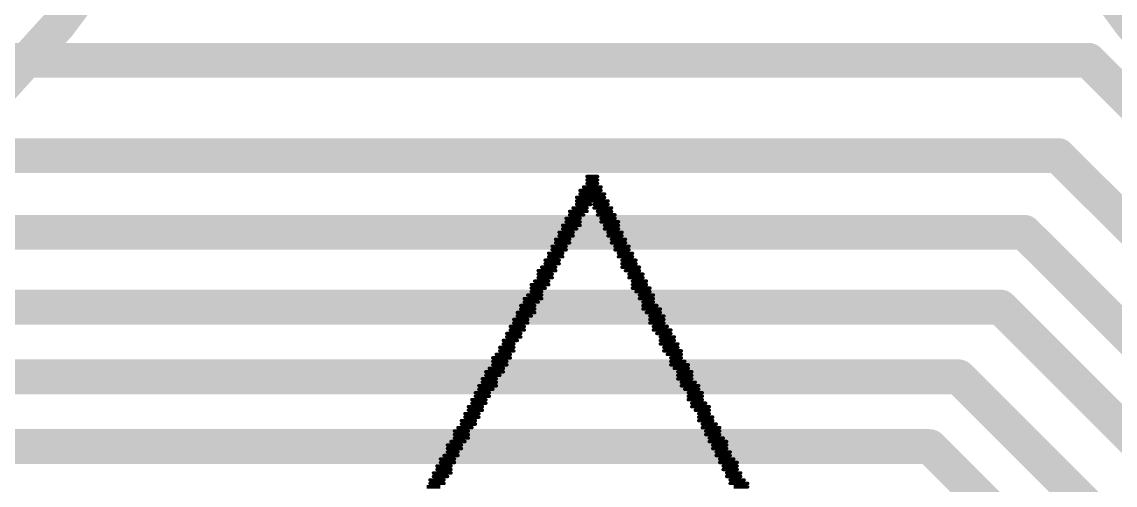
# Model space of a CAD drawing. Header units: millimetres. Extents: x 0.99 to 9.85, y 0.8 to 4.18.
# Drawn here: x 5.1271 to 5.4403, y 2.5605 to 2.6934 of the extents above; entities that cross this region are included whole.
import ezdxf

# ---------------------------------------------------------------- set-up
doc = ezdxf.new("R2010")
doc.units = ezdxf.units.MM
doc.header["$MEASUREMENT"] = 0
doc.layers.add('TopLayer', color=1, linetype='Continuous')
doc.layers.add('TopOverlay', color=2, linetype='Continuous')

# ---------------------------------------------------------------- blocks, each defined once
blk = doc.blocks.new('ICO1_95')
at = {"layer": 'TopOverlay', "const_width": 0.001}
for points in [[(0.007, 0.187), (0.01, 0.187)], [(0.007, 0.186), (0.01, 0.186)], [(0.007, 0.185), (0.01, 0.185)], [(0.005, 0.183), (0.011, 0.183)], [(0.005, 0.182), (0.012, 0.182)], [(0.006, 0.184), (0.011, 0.184)], [(0.004, 0.181), (0.012, 0.181)], [(0.004, 0.18), (0.013, 0.18)], [(0.004, 0.179), (0.008, 0.179)], [(0.009, 0.179), (0.013, 0.179)], [(0.001, 0.175), (0.005, 0.175)], [(0.002, 0.177), (0.007, 0.177)], [(0.002, 0.176), (0.006, 0.176)], [(0.003, 0.178), (0.007, 0.178)], [(0.009, 0.178), (0.014, 0.178)], [(0.01, 0.177), (0.014, 0.177)], [(0.01, 0.176), (0.015, 0.176)], [(0.011, 0.175), (0.015, 0.175)], [(0, 0.173), (0.005, 0.173)], [(0, 0.172), (0.004, 0.172)], [(0.001, 0.174), (0.005, 0.174)], [(0.011, 0.174), (0.016, 0.174)], [(0.012, 0.173), (0.016, 0.173)], [(0.012, 0.172), (0.016, 0.172)], [(-0.002, 0.169), (0.002, 0.169)], [(-0.001, 0.171), (0.003, 0.171)], [(-0.001, 0.17), (0.003, 0.17)], [(0.013, 0.171), (0.017, 0.171)], [(0.013, 0.17), (0.017, 0.17)], [(0.014, 0.169), (0.018, 0.169)], [(-0.003, 0.167), (0.001, 0.167)], [(-0.003, 0.166), (0.001, 0.166)], [(-0.002, 0.168), (0.002, 0.168)], [(0.014, 0.168), (0.018, 0.168)], [(0.015, 0.167), (0.019, 0.167)], [(0.015, 0.166), (0.019, 0.166)], [(-0.005, 0.163), (-0.001, 0.163)], [(-0.004, 0.165), (0, 0.165)], [(-0.004, 0.164), (0, 0.164)], [(0.016, 0.165), (0.02, 0.165)], [(0.016, 0.164), (0.02, 0.164)], [(0.017, 0.163), (0.021, 0.163)], [(-0.007, 0.16), (-0.002, 0.16)], [(-0.006, 0.161), (-0.002, 0.161)], [(-0.005, 0.162), (-0.001, 0.162)], [(0.017, 0.162), (0.021, 0.162)], [(0.017, 0.161), (0.022, 0.161)], [(0.018, 0.16), (0.022, 0.16)], [(-0.008, 0.157), (-0.004, 0.157)], [(-0.007, 0.159), (-0.003, 0.159)], [(-0.007, 0.158), (-0.003, 0.158)], [(0.019, 0.159), (0.023, 0.159)], [(0.019, 0.158), (0.023, 0.158)], [(0.02, 0.157), (0.024, 0.157)], [(-0.01, 0.153), (-0.006, 0.153)], [(-0.009, 0.156), (-0.004, 0.156)], [(-0.009, 0.155), (-0.005, 0.155)], [(-0.009, 0.154), (-0.006, 0.154)], [(0.02, 0.156), (0.024, 0.156)], [(0.02, 0.155), (0.025, 0.155)], [(0.021, 0.154), (0.025, 0.154)], [(0.022, 0.153), (0.026, 0.153)], [(-0.012, 0.15), (-0.008, 0.15)], [(-0.011, 0.152), (-0.006, 0.152)], [(-0.011, 0.151), (-0.007, 0.151)], [(0.022, 0.152), (0.026, 0.152)], [(0.023, 0.151), (0.026, 0.151)], [(0.023, 0.15), (0.027, 0.15)], [(-0.013, 0.148), (-0.008, 0.148)], [(-0.013, 0.147), (-0.009, 0.147)], [(-0.012, 0.149), (-0.008, 0.149)], [(0.023, 0.149), (0.028, 0.149)], [(0.024, 0.148), (0.028, 0.148)], [(0.025, 0.147), (0.029, 0.147)], [(-0.015, 0.144), (-0.011, 0.144)], [(-0.014, 0.146), (-0.01, 0.146)], [(-0.014, 0.145), (-0.01, 0.145)], [(0.025, 0.146), (0.029, 0.146)], [(0.025, 0.145), (0.029, 0.145)], [(0.026, 0.144), (0.03, 0.144)], [(-0.016, 0.142), (-0.012, 0.142)], [(-0.016, 0.141), (-0.012, 0.141)], [(-0.015, 0.143), (-0.011, 0.143)], [(0.026, 0.143), (0.031, 0.143)], [(0.027, 0.142), (0.031, 0.142)], [(0.028, 0.141), (0.032, 0.141)], [(-0.018, 0.138), (-0.014, 0.138)], [(-0.017, 0.14), (-0.013, 0.14)], [(-0.017, 0.139), (-0.014, 0.139)], [(0.028, 0.14), (0.032, 0.14)], [(0.028, 0.139), (0.033, 0.139)], [(0.029, 0.138), (0.033, 0.138)], [(-0.02, 0.135), (-0.015, 0.135)], [(-0.019, 0.136), (-0.015, 0.136)], [(-0.018, 0.137), (-0.014, 0.137)], [(0.029, 0.137), (0.034, 0.137)], [(0.03, 0.136), (0.034, 0.136)], [(0.031, 0.135), (0.034, 0.135)], [(-0.021, 0.132), (-0.017, 0.132)], [(-0.02, 0.134), (-0.016, 0.134)], [(-0.02, 0.133), (-0.016, 0.133)], [(0.031, 0.134), (0.035, 0.134)], [(0.031, 0.133), (0.036, 0.133)], [(0.032, 0.132), (0.036, 0.132)], [(-0.023, 0.129), (-0.019, 0.129)], [(-0.023, 0.128), (-0.019, 0.128)], [(-0.022, 0.131), (-0.017, 0.131)], [(-0.022, 0.13), (-0.018, 0.13)], [(0.033, 0.131), (0.037, 0.131)], [(0.033, 0.13), (0.037, 0.13)], [(0.033, 0.129), (0.037, 0.129)], [(0.034, 0.128), (0.038, 0.128)], [(-0.025, 0.125), (-0.021, 0.125)], [(-0.024, 0.127), (-0.019, 0.127)], [(-0.024, 0.126), (-0.02, 0.126)], [(0.034, 0.127), (0.039, 0.127)], [(0.035, 0.126), (0.039, 0.126)], [(0.036, 0.125), (0.04, 0.125)], [(-0.026, 0.123), (-0.022, 0.123)], [(-0.026, 0.122), (-0.022, 0.122)], [(-0.025, 0.124), (-0.021, 0.124)], [(0.036, 0.124), (0.04, 0.124)], [(0.036, 0.123), (0.04, 0.123)], [(0.037, 0.122), (0.041, 0.122)], [(-0.028, 0.119), (-0.024, 0.119)], [(-0.027, 0.121), (-0.023, 0.121)], [(-0.027, 0.12), (-0.023, 0.12)], [(0.037, 0.121), (0.042, 0.121)], [(0.038, 0.12), (0.042, 0.12)], [(0.039, 0.119), (0.042, 0.119)], [(-0.029, 0.117), (-0.025, 0.117)], [(-0.029, 0.116), (-0.025, 0.116)], [(-0.028, 0.118), (-0.024, 0.118)], [(0.039, 0.118), (0.043, 0.118)], [(0.039, 0.117), (0.043, 0.117)], [(0.04, 0.116), (0.044, 0.116)], [(-0.031, 0.114), (-0.027, 0.114)], [(-0.031, 0.113), (-0.027, 0.113)], [(-0.03, 0.115), (-0.026, 0.115)], [(0.04, 0.115), (0.045, 0.115)], [(0.041, 0.114), (0.045, 0.114)], [(0.041, 0.113), (0.045, 0.113)], [(-0.033, 0.11), (-0.029, 0.11)], [(-0.032, 0.111), (-0.028, 0.111)], [(-0.031, 0.112), (-0.027, 0.112)], [(0.042, 0.112), (0.046, 0.112)], [(0.042, 0.111), (0.047, 0.111)], [(0.043, 0.11), (0.047, 0.11)], [(-0.034, 0.107), (-0.03, 0.107)], [(-0.033, 0.109), (-0.029, 0.109)], [(-0.033, 0.108), (-0.03, 0.108)], [(0.043, 0.109), (0.047, 0.109)], [(0.044, 0.108), (0.048, 0.108)], [(0.044, 0.107), (0.048, 0.107)], [(-0.036, 0.104), (-0.032, 0.104)], [(-0.036, 0.103), (-0.032, 0.103)], [(-0.035, 0.106), (-0.031, 0.106)], [(-0.035, 0.105), (-0.031, 0.105)], [(0.045, 0.106), (0.049, 0.106)], [(0.045, 0.105), (0.05, 0.105)], [(0.046, 0.104), (0.05, 0.104)], [(0.046, 0.103), (0.05, 0.103)], [(-0.038, 0.1), (-0.034, 0.1)], [(-0.037, 0.102), (-0.032, 0.102)], [(-0.037, 0.101), (-0.033, 0.101)], [(0.047, 0.102), (0.051, 0.102)], [(0.047, 0.101), (0.051, 0.101)], [(0.048, 0.1), (0.052, 0.1)], [(-0.039, 0.098), (-0.035, 0.098)], [(-0.038, 0.099), (-0.034, 0.099)], [(0.048, 0.099), (0.053, 0.099)], [(0.049, 0.098), (0.053, 0.098)]]:
    blk.add_lwpolyline(points, dxfattribs=at)
at = {"layer": 'TopOverlay', "const_width": 0.0005}
for points in [[(0.00675, 0.187, 1), (0.00725, 0.187, 1)], [(0.00675, 0.186, 1), (0.00725, 0.186, 1)], [(0.00675, 0.185, 1), (0.00725, 0.185, 1)], [(0.00975, 0.187, 1), (0.01025, 0.187, 1)], [(0.00975, 0.186, 1), (0.01025, 0.186, 1)], [(0.00975, 0.185, 1), (0.01025, 0.185, 1)], [(0.00475, 0.183, 1), (0.00525, 0.183, 1)], [(0.00475, 0.182, 1), (0.00525, 0.182, 1)], [(0.00575, 0.184, 1), (0.00625, 0.184, 1)], [(0.01075, 0.184, 1), (0.01125, 0.184, 1)], [(0.01075, 0.183, 1), (0.01125, 0.183, 1)], [(0.01175, 0.182, 1), (0.01225, 0.182, 1)], [(0.00375, 0.181, 1), (0.00425, 0.181, 1)], [(0.00375, 0.18, 1), (0.00425, 0.18, 1)], [(0.00375, 0.179, 1), (0.00425, 0.179, 1)], [(0.00775, 0.179, 1), (0.00825, 0.179, 1)], [(0.00875, 0.179, 1), (0.00925, 0.179, 1)], [(0.01175, 0.181, 1), (0.01225, 0.181, 1)], [(0.01275, 0.18, 1), (0.01325, 0.18, 1)], [(0.01275, 0.179, 1), (0.01325, 0.179, 1)], [(0.00075, 0.175, 1), (0.00125, 0.175, 1)], [(0.00175, 0.177, 1), (0.00225, 0.177, 1)], [(0.00175, 0.176, 1), (0.00225, 0.176, 1)], [(0.00275, 0.178, 1), (0.00325, 0.178, 1)], [(0.00475, 0.175, 1), (0.00525, 0.175, 1)], [(0.00575, 0.176, 1), (0.00625, 0.176, 1)], [(0.00675, 0.178, 1), (0.00725, 0.178, 1)], [(0.00675, 0.177, 1), (0.00725, 0.177, 1)], [(0.00875, 0.178, 1), (0.00925, 0.178, 1)], [(0.00975, 0.177, 1), (0.01025, 0.177, 1)], [(0.00975, 0.176, 1), (0.01025, 0.176, 1)], [(0.01075, 0.175, 1), (0.01125, 0.175, 1)], [(0.01375, 0.178, 1), (0.01425, 0.178, 1)], [(0.01375, 0.177, 1), (0.01425, 0.177, 1)], [(0.01475, 0.176, 1), (0.01525, 0.176, 1)], [(0.01475, 0.175, 1), (0.01525, 0.175, 1)], [(-0.00025, 0.173, 1), (0.00025, 0.173, 1)], [(-0.00025, 0.172, 1), (0.00025, 0.172, 1)], [(0.00075, 0.174, 1), (0.00125, 0.174, 1)], [(0.00375, 0.172, 1), (0.00425, 0.172, 1)], [(0.00475, 0.174, 1), (0.00525, 0.174, 1)], [(0.00475, 0.173, 1), (0.00525, 0.173, 1)], [(0.01075, 0.174, 1), (0.01125, 0.174, 1)], [(0.01175, 0.173, 1), (0.01225, 0.173, 1)], [(0.01175, 0.172, 1), (0.01225, 0.172, 1)], [(0.01575, 0.174, 1), (0.01625, 0.174, 1)], [(0.01575, 0.173, 1), (0.01625, 0.173, 1)], [(0.01575, 0.172, 1), (0.01625, 0.172, 1)], [(-0.00225, 0.169, 1), (-0.00175, 0.169, 1)], [(-0.00125, 0.171, 1), (-0.00075, 0.171, 1)], [(-0.00125, 0.17, 1), (-0.00075, 0.17, 1)], [(0.00175, 0.169, 1), (0.00225, 0.169, 1)], [(0.00275, 0.171, 1), (0.00325, 0.171, 1)], [(0.00275, 0.17, 1), (0.00325, 0.17, 1)], [(0.01275, 0.171, 1), (0.01325, 0.171, 1)], [(0.01275, 0.17, 1), (0.01325, 0.17, 1)], [(0.01375, 0.169, 1), (0.01425, 0.169, 1)], [(0.01675, 0.171, 1), (0.01725, 0.171, 1)], [(0.01675, 0.17, 1), (0.01725, 0.17, 1)], [(0.01775, 0.169, 1), (0.01825, 0.169, 1)], [(-0.00325, 0.167, 1), (-0.00275, 0.167, 1)], [(-0.00325, 0.166, 1), (-0.00275, 0.166, 1)], [(-0.00225, 0.168, 1), (-0.00175, 0.168, 1)], [(0.00075, 0.167, 1), (0.00125, 0.167, 1)], [(0.00075, 0.166, 1), (0.00125, 0.166, 1)], [(0.00175, 0.168, 1), (0.00225, 0.168, 1)], [(0.01375, 0.168, 1), (0.01425, 0.168, 1)], [(0.01475, 0.167, 1), (0.01525, 0.167, 1)], [(0.01475, 0.166, 1), (0.01525, 0.166, 1)], [(0.01775, 0.168, 1), (0.01825, 0.168, 1)], [(0.01875, 0.167, 1), (0.01925, 0.167, 1)], [(0.01875, 0.166, 1), (0.01925, 0.166, 1)], [(-0.00525, 0.163, 1), (-0.00475, 0.163, 1)], [(-0.00425, 0.165, 1), (-0.00375, 0.165, 1)], [(-0.00425, 0.164, 1), (-0.00375, 0.164, 1)], [(-0.00125, 0.163, 1), (-0.00075, 0.163, 1)], [(-0.00025, 0.165, 1), (0.00025, 0.165, 1)], [(-0.00025, 0.164, 1), (0.00025, 0.164, 1)], [(0.01575, 0.165, 1), (0.01625, 0.165, 1)], [(0.01575, 0.164, 1), (0.01625, 0.164, 1)], [(0.01675, 0.163, 1), (0.01725, 0.163, 1)], [(0.01975, 0.165, 1), (0.02025, 0.165, 1)], [(0.01975, 0.164, 1), (0.02025, 0.164, 1)], [(0.02075, 0.163, 1), (0.02125, 0.163, 1)], [(-0.00725, 0.16, 1), (-0.00675, 0.16, 1)], [(-0.00625, 0.161, 1), (-0.00575, 0.161, 1)], [(-0.00525, 0.162, 1), (-0.00475, 0.162, 1)], [(-0.00225, 0.161, 1), (-0.00175, 0.161, 1)], [(-0.00225, 0.16, 1), (-0.00175, 0.16, 1)], [(-0.00125, 0.162, 1), (-0.00075, 0.162, 1)], [(0.01675, 0.162, 1), (0.01725, 0.162, 1)], [(0.01675, 0.161, 1), (0.01725, 0.161, 1)], [(0.01775, 0.16, 1), (0.01825, 0.16, 1)], [(0.02075, 0.162, 1), (0.02125, 0.162, 1)], [(0.02175, 0.161, 1), (0.02225, 0.161, 1)], [(0.02175, 0.16, 1), (0.02225, 0.16, 1)], [(-0.00825, 0.157, 1), (-0.00775, 0.157, 1)], [(-0.00725, 0.159, 1), (-0.00675, 0.159, 1)], [(-0.00725, 0.158, 1), (-0.00675, 0.158, 1)], [(-0.00425, 0.157, 1), (-0.00375, 0.157, 1)], [(-0.00325, 0.159, 1), (-0.00275, 0.159, 1)], [(-0.00325, 0.158, 1), (-0.00275, 0.158, 1)], [(0.01875, 0.159, 1), (0.01925, 0.159, 1)], [(0.01875, 0.158, 1), (0.01925, 0.158, 1)], [(0.01975, 0.157, 1), (0.02025, 0.157, 1)], [(0.02275, 0.159, 1), (0.02325, 0.159, 1)], [(0.02275, 0.158, 1), (0.02325, 0.158, 1)], [(0.02375, 0.157, 1), (0.02425, 0.157, 1)], [(-0.01025, 0.153, 1), (-0.00975, 0.153, 1)], [(-0.00925, 0.156, 1), (-0.00875, 0.156, 1)], [(-0.00925, 0.155, 1), (-0.00875, 0.155, 1)], [(-0.00925, 0.154, 1), (-0.00875, 0.154, 1)], [(-0.00625, 0.154, 1), (-0.00575, 0.154, 1)], [(-0.00625, 0.153, 1), (-0.00575, 0.153, 1)], [(-0.00525, 0.155, 1), (-0.00475, 0.155, 1)], [(-0.00425, 0.156, 1), (-0.00375, 0.156, 1)], [(0.01975, 0.156, 1), (0.02025, 0.156, 1)], [(0.01975, 0.155, 1), (0.02025, 0.155, 1)], [(0.02075, 0.154, 1), (0.02125, 0.154, 1)], [(0.02175, 0.153, 1), (0.02225, 0.153, 1)], [(0.02375, 0.156, 1), (0.02425, 0.156, 1)], [(0.02475, 0.155, 1), (0.02525, 0.155, 1)], [(0.02475, 0.154, 1), (0.02525, 0.154, 1)], [(0.02575, 0.153, 1), (0.02625, 0.153, 1)], [(-0.01225, 0.15, 1), (-0.01175, 0.15, 1)], [(-0.01125, 0.152, 1), (-0.01075, 0.152, 1)], [(-0.01125, 0.151, 1), (-0.01075, 0.151, 1)], [(-0.00825, 0.15, 1), (-0.00775, 0.15, 1)], [(-0.00725, 0.151, 1), (-0.00675, 0.151, 1)], [(-0.00625, 0.152, 1), (-0.00575, 0.152, 1)], [(0.02175, 0.152, 1), (0.02225, 0.152, 1)], [(0.02275, 0.151, 1), (0.02325, 0.151, 1)], [(0.02275, 0.15, 1), (0.02325, 0.15, 1)], [(0.02575, 0.152, 1), (0.02625, 0.152, 1)], [(0.02575, 0.151, 1), (0.02625, 0.151, 1)], [(0.02675, 0.15, 1), (0.02725, 0.15, 1)], [(-0.01325, 0.148, 1), (-0.01275, 0.148, 1)], [(-0.01325, 0.147, 1), (-0.01275, 0.147, 1)], [(-0.01225, 0.149, 1), (-0.01175, 0.149, 1)], [(-0.00925, 0.147, 1), (-0.00875, 0.147, 1)], [(-0.00825, 0.149, 1), (-0.00775, 0.149, 1)], [(-0.00825, 0.148, 1), (-0.00775, 0.148, 1)], [(0.02275, 0.149, 1), (0.02325, 0.149, 1)], [(0.02375, 0.148, 1), (0.02425, 0.148, 1)], [(0.02475, 0.147, 1), (0.02525, 0.147, 1)], [(0.02775, 0.149, 1), (0.02825, 0.149, 1)], [(0.02775, 0.148, 1), (0.02825, 0.148, 1)], [(0.02875, 0.147, 1), (0.02925, 0.147, 1)], [(-0.01525, 0.144, 1), (-0.01475, 0.144, 1)], [(-0.01425, 0.146, 1), (-0.01375, 0.146, 1)], [(-0.01425, 0.145, 1), (-0.01375, 0.145, 1)], [(-0.01125, 0.144, 1), (-0.01075, 0.144, 1)], [(-0.01025, 0.146, 1), (-0.00975, 0.146, 1)], [(-0.01025, 0.145, 1), (-0.00975, 0.145, 1)], [(0.02475, 0.146, 1), (0.02525, 0.146, 1)], [(0.02475, 0.145, 1), (0.02525, 0.145, 1)], [(0.02575, 0.144, 1), (0.02625, 0.144, 1)], [(0.02875, 0.146, 1), (0.02925, 0.146, 1)], [(0.02875, 0.145, 1), (0.02925, 0.145, 1)], [(0.02975, 0.144, 1), (0.03025, 0.144, 1)], [(-0.01625, 0.142, 1), (-0.01575, 0.142, 1)], [(-0.01625, 0.141, 1), (-0.01575, 0.141, 1)], [(-0.01525, 0.143, 1), (-0.01475, 0.143, 1)], [(-0.01225, 0.142, 1), (-0.01175, 0.142, 1)], [(-0.01225, 0.141, 1), (-0.01175, 0.141, 1)], [(-0.01125, 0.143, 1), (-0.01075, 0.143, 1)], [(0.02575, 0.143, 1), (0.02625, 0.143, 1)], [(0.02675, 0.142, 1), (0.02725, 0.142, 1)], [(0.02775, 0.141, 1), (0.02825, 0.141, 1)], [(0.03075, 0.143, 1), (0.03125, 0.143, 1)], [(0.03075, 0.142, 1), (0.03125, 0.142, 1)], [(0.03175, 0.141, 1), (0.03225, 0.141, 1)], [(-0.01825, 0.138, 1), (-0.01775, 0.138, 1)], [(-0.01725, 0.14, 1), (-0.01675, 0.14, 1)], [(-0.01725, 0.139, 1), (-0.01675, 0.139, 1)], [(-0.01425, 0.139, 1), (-0.01375, 0.139, 1)], [(-0.01425, 0.138, 1), (-0.01375, 0.138, 1)], [(-0.01325, 0.14, 1), (-0.01275, 0.14, 1)], [(0.02775, 0.14, 1), (0.02825, 0.14, 1)], [(0.02775, 0.139, 1), (0.02825, 0.139, 1)], [(0.02875, 0.138, 1), (0.02925, 0.138, 1)], [(0.03175, 0.14, 1), (0.03225, 0.14, 1)], [(0.03275, 0.139, 1), (0.03325, 0.139, 1)], [(0.03275, 0.138, 1), (0.03325, 0.138, 1)], [(-0.02025, 0.135, 1), (-0.01975, 0.135, 1)], [(-0.01925, 0.136, 1), (-0.01875, 0.136, 1)], [(-0.01825, 0.137, 1), (-0.01775, 0.137, 1)], [(-0.01525, 0.136, 1), (-0.01475, 0.136, 1)], [(-0.01525, 0.135, 1), (-0.01475, 0.135, 1)], [(-0.01425, 0.137, 1), (-0.01375, 0.137, 1)], [(0.02875, 0.137, 1), (0.02925, 0.137, 1)], [(0.02975, 0.136, 1), (0.03025, 0.136, 1)], [(0.03075, 0.135, 1), (0.03125, 0.135, 1)], [(0.03375, 0.137, 1), (0.03425, 0.137, 1)], [(0.03375, 0.136, 1), (0.03425, 0.136, 1)], [(0.03375, 0.135, 1), (0.03425, 0.135, 1)], [(-0.02125, 0.132, 1), (-0.02075, 0.132, 1)], [(-0.02025, 0.134, 1), (-0.01975, 0.134, 1)], [(-0.02025, 0.133, 1), (-0.01975, 0.133, 1)], [(-0.01725, 0.132, 1), (-0.01675, 0.132, 1)], [(-0.01625, 0.134, 1), (-0.01575, 0.134, 1)], [(-0.01625, 0.133, 1), (-0.01575, 0.133, 1)], [(0.03075, 0.134, 1), (0.03125, 0.134, 1)], [(0.03075, 0.133, 1), (0.03125, 0.133, 1)], [(0.03175, 0.132, 1), (0.03225, 0.132, 1)], [(0.03475, 0.134, 1), (0.03525, 0.134, 1)], [(0.03575, 0.133, 1), (0.03625, 0.133, 1)], [(0.03575, 0.132, 1), (0.03625, 0.132, 1)], [(-0.02325, 0.129, 1), (-0.02275, 0.129, 1)], [(-0.02325, 0.128, 1), (-0.02275, 0.128, 1)], [(-0.02225, 0.131, 1), (-0.02175, 0.131, 1)], [(-0.02225, 0.13, 1), (-0.02175, 0.13, 1)], [(-0.01925, 0.129, 1), (-0.01875, 0.129, 1)], [(-0.01925, 0.128, 1), (-0.01875, 0.128, 1)], [(-0.01825, 0.13, 1), (-0.01775, 0.13, 1)], [(-0.01725, 0.131, 1), (-0.01675, 0.131, 1)], [(0.03275, 0.131, 1), (0.03325, 0.131, 1)], [(0.03275, 0.13, 1), (0.03325, 0.13, 1)], [(0.03275, 0.129, 1), (0.03325, 0.129, 1)], [(0.03375, 0.128, 1), (0.03425, 0.128, 1)], [(0.03675, 0.131, 1), (0.03725, 0.131, 1)], [(0.03675, 0.13, 1), (0.03725, 0.13, 1)], [(0.03675, 0.129, 1), (0.03725, 0.129, 1)], [(0.03775, 0.128, 1), (0.03825, 0.128, 1)], [(-0.02525, 0.125, 1), (-0.02475, 0.125, 1)], [(-0.02425, 0.127, 1), (-0.02375, 0.127, 1)], [(-0.02425, 0.126, 1), (-0.02375, 0.126, 1)], [(-0.02125, 0.125, 1), (-0.02075, 0.125, 1)], [(-0.02025, 0.126, 1), (-0.01975, 0.126, 1)], [(-0.01925, 0.127, 1), (-0.01875, 0.127, 1)], [(0.03375, 0.127, 1), (0.03425, 0.127, 1)], [(0.03475, 0.126, 1), (0.03525, 0.126, 1)], [(0.03575, 0.125, 1), (0.03625, 0.125, 1)], [(0.03875, 0.127, 1), (0.03925, 0.127, 1)], [(0.03875, 0.126, 1), (0.03925, 0.126, 1)], [(0.03975, 0.125, 1), (0.04025, 0.125, 1)], [(-0.02625, 0.123, 1), (-0.02575, 0.123, 1)], [(-0.02625, 0.122, 1), (-0.02575, 0.122, 1)], [(-0.02525, 0.124, 1), (-0.02475, 0.124, 1)], [(-0.02225, 0.123, 1), (-0.02175, 0.123, 1)], [(-0.02225, 0.122, 1), (-0.02175, 0.122, 1)], [(-0.02125, 0.124, 1), (-0.02075, 0.124, 1)], [(0.03575, 0.124, 1), (0.03625, 0.124, 1)], [(0.03575, 0.123, 1), (0.03625, 0.123, 1)], [(0.03675, 0.122, 1), (0.03725, 0.122, 1)], [(0.03975, 0.124, 1), (0.04025, 0.124, 1)], [(0.03975, 0.123, 1), (0.04025, 0.123, 1)], [(0.04075, 0.122, 1), (0.04125, 0.122, 1)], [(-0.02825, 0.119, 1), (-0.02775, 0.119, 1)], [(-0.02725, 0.121, 1), (-0.02675, 0.121, 1)], [(-0.02725, 0.12, 1), (-0.02675, 0.12, 1)], [(-0.02425, 0.119, 1), (-0.02375, 0.119, 1)], [(-0.02325, 0.121, 1), (-0.02275, 0.121, 1)], [(-0.02325, 0.12, 1), (-0.02275, 0.12, 1)], [(0.03675, 0.121, 1), (0.03725, 0.121, 1)], [(0.03775, 0.12, 1), (0.03825, 0.12, 1)], [(0.03875, 0.119, 1), (0.03925, 0.119, 1)], [(0.04175, 0.121, 1), (0.04225, 0.121, 1)], [(0.04175, 0.12, 1), (0.04225, 0.12, 1)], [(0.04175, 0.119, 1), (0.04225, 0.119, 1)], [(-0.02925, 0.117, 1), (-0.02875, 0.117, 1)], [(-0.02925, 0.116, 1), (-0.02875, 0.116, 1)], [(-0.02825, 0.118, 1), (-0.02775, 0.118, 1)], [(-0.02525, 0.117, 1), (-0.02475, 0.117, 1)], [(-0.02525, 0.116, 1), (-0.02475, 0.116, 1)], [(-0.02425, 0.118, 1), (-0.02375, 0.118, 1)], [(0.03875, 0.118, 1), (0.03925, 0.118, 1)], [(0.03875, 0.117, 1), (0.03925, 0.117, 1)], [(0.03975, 0.116, 1), (0.04025, 0.116, 1)], [(0.04275, 0.118, 1), (0.04325, 0.118, 1)], [(0.04275, 0.117, 1), (0.04325, 0.117, 1)], [(0.04375, 0.116, 1), (0.04425, 0.116, 1)], [(-0.03125, 0.114, 1), (-0.03075, 0.114, 1)], [(-0.03125, 0.113, 1), (-0.03075, 0.113, 1)], [(-0.03025, 0.115, 1), (-0.02975, 0.115, 1)], [(-0.02725, 0.114, 1), (-0.02675, 0.114, 1)], [(-0.02725, 0.113, 1), (-0.02675, 0.113, 1)], [(-0.02625, 0.115, 1), (-0.02575, 0.115, 1)], [(0.03975, 0.115, 1), (0.04025, 0.115, 1)], [(0.04075, 0.114, 1), (0.04125, 0.114, 1)], [(0.04075, 0.113, 1), (0.04125, 0.113, 1)], [(0.04475, 0.115, 1), (0.04525, 0.115, 1)], [(0.04475, 0.114, 1), (0.04525, 0.114, 1)], [(0.04475, 0.113, 1), (0.04525, 0.113, 1)], [(-0.03325, 0.11, 1), (-0.03275, 0.11, 1)], [(-0.03225, 0.111, 1), (-0.03175, 0.111, 1)], [(-0.03125, 0.112, 1), (-0.03075, 0.112, 1)], [(-0.02925, 0.11, 1), (-0.02875, 0.11, 1)], [(-0.02825, 0.111, 1), (-0.02775, 0.111, 1)], [(-0.02725, 0.112, 1), (-0.02675, 0.112, 1)], [(0.04175, 0.112, 1), (0.04225, 0.112, 1)], [(0.04175, 0.111, 1), (0.04225, 0.111, 1)], [(0.04275, 0.11, 1), (0.04325, 0.11, 1)], [(0.04575, 0.112, 1), (0.04625, 0.112, 1)], [(0.04675, 0.111, 1), (0.04725, 0.111, 1)], [(0.04675, 0.11, 1), (0.04725, 0.11, 1)], [(-0.03425, 0.107, 1), (-0.03375, 0.107, 1)], [(-0.03325, 0.109, 1), (-0.03275, 0.109, 1)], [(-0.03325, 0.108, 1), (-0.03275, 0.108, 1)], [(-0.03025, 0.108, 1), (-0.02975, 0.108, 1)], [(-0.03025, 0.107, 1), (-0.02975, 0.107, 1)], [(-0.02925, 0.109, 1), (-0.02875, 0.109, 1)], [(0.04275, 0.109, 1), (0.04325, 0.109, 1)], [(0.04375, 0.108, 1), (0.04425, 0.108, 1)], [(0.04375, 0.107, 1), (0.04425, 0.107, 1)], [(0.04675, 0.109, 1), (0.04725, 0.109, 1)], [(0.04775, 0.108, 1), (0.04825, 0.108, 1)], [(0.04775, 0.107, 1), (0.04825, 0.107, 1)], [(-0.03625, 0.104, 1), (-0.03575, 0.104, 1)], [(-0.03625, 0.103, 1), (-0.03575, 0.103, 1)], [(-0.03525, 0.106, 1), (-0.03475, 0.106, 1)], [(-0.03525, 0.105, 1), (-0.03475, 0.105, 1)], [(-0.03225, 0.104, 1), (-0.03175, 0.104, 1)], [(-0.03225, 0.103, 1), (-0.03175, 0.103, 1)], [(-0.03125, 0.106, 1), (-0.03075, 0.106, 1)], [(-0.03125, 0.105, 1), (-0.03075, 0.105, 1)], [(0.04475, 0.106, 1), (0.04525, 0.106, 1)], [(0.04475, 0.105, 1), (0.04525, 0.105, 1)], [(0.04575, 0.104, 1), (0.04625, 0.104, 1)], [(0.04575, 0.103, 1), (0.04625, 0.103, 1)], [(0.04875, 0.106, 1), (0.04925, 0.106, 1)], [(0.04975, 0.105, 1), (0.05025, 0.105, 1)], [(0.04975, 0.104, 1), (0.05025, 0.104, 1)], [(0.04975, 0.103, 1), (0.05025, 0.103, 1)], [(-0.03825, 0.1, 1), (-0.03775, 0.1, 1)], [(-0.03725, 0.102, 1), (-0.03675, 0.102, 1)], [(-0.03725, 0.101, 1), (-0.03675, 0.101, 1)], [(-0.03425, 0.1, 1), (-0.03375, 0.1, 1)], [(-0.03325, 0.101, 1), (-0.03275, 0.101, 1)], [(-0.03225, 0.102, 1), (-0.03175, 0.102, 1)], [(0.04675, 0.102, 1), (0.04725, 0.102, 1)], [(0.04675, 0.101, 1), (0.04725, 0.101, 1)], [(0.04775, 0.1, 1), (0.04825, 0.1, 1)], [(0.05075, 0.102, 1), (0.05125, 0.102, 1)], [(0.05075, 0.101, 1), (0.05125, 0.101, 1)], [(0.05175, 0.1, 1), (0.05225, 0.1, 1)], [(-0.03825, 0.099, 1), (-0.03775, 0.099, 1)], [(-0.03425, 0.099, 1), (-0.03375, 0.099, 1)], [(0.04775, 0.099, 1), (0.04825, 0.099, 1)], [(0.05275, 0.099, 1), (0.05325, 0.099, 1)], [(0.05275, 0.098, 1), (0.05325, 0.098, 1)]]:
    blk.add_lwpolyline(points, format="xyb", close=True, dxfattribs=at)
blk = doc.blocks.new('QS30_1_98')
at = {"layer": 'TopOverlay', "const_width": 0.01}
blk.add_lwpolyline([(0.59055, 0, 1), (-0.59055, 0, 1)], format="xyb", close=True, dxfattribs=at)
at = {"layer": 'TopOverlay', "const_width": 0.005}
blk.add_lwpolyline([(-0.15692, -0.47474, -6.211314), (0.15694, -0.47473)], format="xyb", dxfattribs=at)
blk = doc.blocks.new('QS30_1_99')
at = {"layer": 'TopOverlay', "const_width": 0.01}
blk.add_lwpolyline([(0.59055, 0, 1), (-0.59055, 0, 1)], format="xyb", close=True, dxfattribs=at)
at = {"layer": 'TopOverlay', "const_width": 0.005}
blk.add_lwpolyline([(-0.15692, -0.47474, -6.211314), (0.15694, -0.47473)], format="xyb", dxfattribs=at)

msp = doc.modelspace()

# ---------------------------------------------------------------- linework, layer by layer
at = {"layer": 'TopLayer', "const_width": 0.01}
for points in [[(4.78846, 2.68231), (5.43269, 2.68231)], [(5.43269, 2.68231), (5.664, 2.451)], [(4.617, 2.655), (5.424, 2.655)], [(5.424, 2.655), (5.648, 2.431)], [(4.61, 2.633), (5.41428, 2.633)], [(5.41428, 2.633), (5.63628, 2.411)], [(4.60316, 2.61156), (5.40744, 2.61156)], [(5.40744, 2.61156), (5.642, 2.377)], [(4.59487, 2.59156), (5.39544, 2.59156)], [(5.39544, 2.59156), (5.7208, 2.2662)], [(4.58659, 2.57156), (5.38716, 2.57156)], [(5.38716, 2.57156), (5.72372, 2.235)]]:
    msp.add_lwpolyline(points, dxfattribs=at)
at = {"layer": 'TopLayer', "const_width": 0.005}
for points in [[(5.43019, 2.68231, 1), (5.43519, 2.68231, 1)], [(5.43019, 2.68231, 1), (5.43519, 2.68231, 1)], [(5.4215, 2.655, 1), (5.4265, 2.655, 1)], [(5.4215, 2.655, 1), (5.4265, 2.655, 1)], [(5.41178, 2.633, 1), (5.41678, 2.633, 1)], [(5.41178, 2.633, 1), (5.41678, 2.633, 1)], [(5.40494, 2.61156, 1), (5.40994, 2.61156, 1)], [(5.40494, 2.61156, 1), (5.40994, 2.61156, 1)], [(5.39294, 2.59156, 1), (5.39794, 2.59156, 1)], [(5.39294, 2.59156, 1), (5.39794, 2.59156, 1)], [(5.38466, 2.57156, 1), (5.38966, 2.57156, 1)], [(5.38466, 2.57156, 1), (5.38966, 2.57156, 1)]]:
    msp.add_lwpolyline(points, format="xyb", close=True, dxfattribs=at)

# ---------------------------------------------------------------- block references
for name, p in [('QS30_1_98', (4.6811, 3.06717)), ('QS30_1_99', (5.90157, 3.06717)), ('ICO1_95', (5.282, 2.462))]:
    msp.add_blockref(name, p)

doc.saveas('drawing.dxf')
